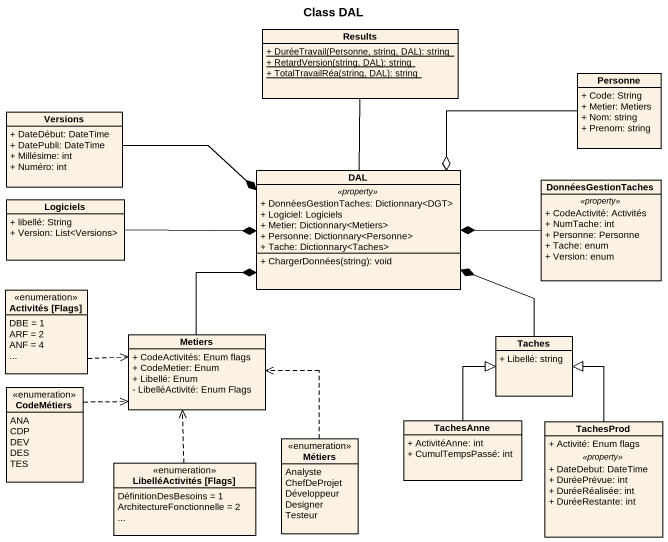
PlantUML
@startuml
title Class DAL
hide circle
hide empty members
skinparam classAttributeIconSize 0
class Results {
  {static} + DuréeTravail(Personne, string, DAL): string
  {static} + RetardVersion(string, DAL): string
  {static} + TotalTravailRéa(string, DAL): string
}
class Personne {
  + Code: String
  + Metier: Metiers
  + Nom: string
  + Prenom: string
}
class Versions {
  + DateDébut: DateTime
  + DatePubli: DateTime
  + Millésime: int
  + Numéro: int
}
class Logiciels {
  + libellé: String
  + Version: List<Versions>
}
class DAL {
  .. <<property>> ..
  + DonnéesGestionTaches: Dictionnary<DGT>
  + Logiciel: Logiciels
  + Metier: Dictionnary<Metiers>
  + Personne: Dictionnary<Personne>
  + Tache: Dictionnary<Taches>
  --
  + ChargerDonnées(string): void
}
class DonnéesGestionTaches {
  .. <<property>> ..
  + CodeActivité: Activités
  + NumTache: int
  + Personne: Personne
  + Tache: enum
  + Version: enum
}
enum "Activités [Flags]" as Activités_Flags {
  DBE = 1
  ARF = 2
  ANF = 4
  ~...
}
class Metiers {
  + CodeActivités: Enum flags
  + CodeMetier: Enum
  + Libellé: Enum
  - LibelléActivité: Enum Flags
}
class Taches {
  + Libellé: string
}
enum CodeMétiers {
  ANA
  CDP
  DEV
  DES
  TES
}
class TachesAnne {
  + ActivitéAnne: int
  + CumulTempsPassé: int
}
class TachesProd {
  + Activité: Enum flags
  .. <<property>> ..
  + DateDebut: DateTime
  + DuréePrévue: int
  + DuréeRéalisée: int
  + DuréeRestante: int
}
enum "LibelléActivités [Flags]" as LibelléActivités_Flags {
  DéfinitionDesBesoins = 1
  ArchitectureFonctionnelle = 2
  ~...
}
enum Métiers {
  Analyste
  ChefDeProjet
  Développeur
  Designer
  Testeur
}
Results -- DAL
Personne -left-o DAL
Versions -right-* DAL
Logiciels -right-* DAL
DonnéesGestionTaches -left-* DAL
Activités_Flags .right.> Metiers
Metiers -up-* DAL
Taches -up-* DAL
CodeMétiers .right.> Metiers
TachesAnne -up-|> Taches
TachesProd -up-|> Taches
LibelléActivités_Flags .up.> Metiers
Métiers .up.> Metiers
@enduml
